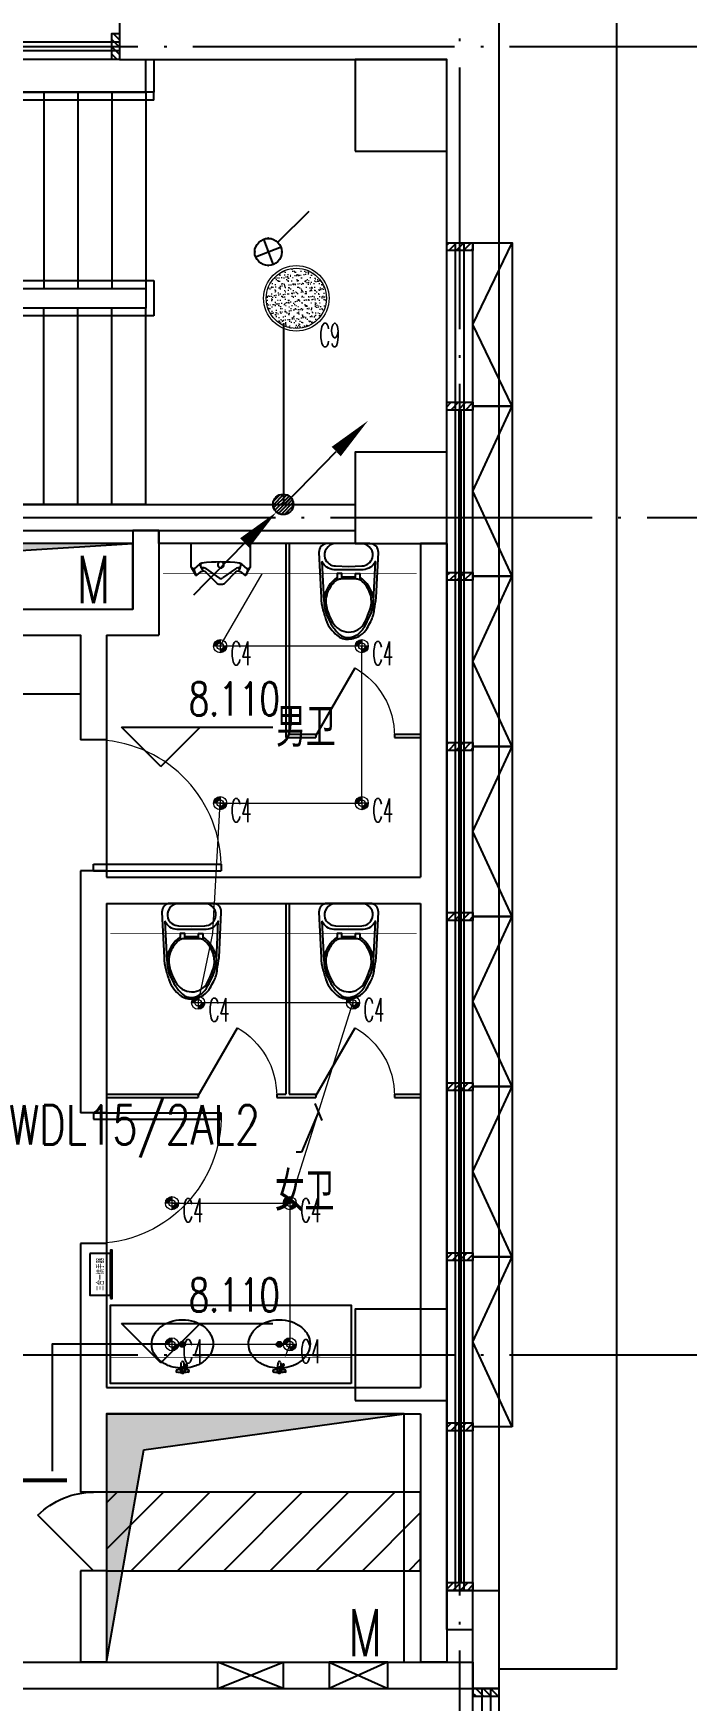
# Model space of a CAD drawing. Extents: x -621157 to 1764546, y -106808 to 741893.
# Drawn here: x 263240 to 268233, y 127357 to 140100 of the extents above; entities that cross this region are included whole.
import ezdxf
from ezdxf import colors
from ezdxf.entities.mleader import LeaderData, LeaderLine
from ezdxf.enums import TextEntityAlignment as Align
from ezdxf.math import Vec2, Vec3

# ---------------------------------------------------------------- set-up
doc = ezdxf.new("R2010")
doc.units = 0
doc.header["$LTSCALE"] = 1000
doc.header["$MEASUREMENT"] = 0
doc.linetypes.add('XREF-A-101-平面图_t3$0$__DASH', pattern=[0.35, 0.25, -0.1])
doc.linetypes.add('XREF-A-101-平面图_t3$0$DOTE', pattern=[2.42, 2, -0.2, 0.02, -0.2])
for name, color, linetype in [('0-底图', 7, 'Continuous'), ('EQUIP-照明', 3, 'Continuous'), ('T-EQUP-JT', 7, 'Continuous'), ('WIRE-照明', 4, 'Continuous'), ('XREF-A-101-平面图_t3$0$A-COLUMN', 8, 'Continuous'), ('XREF-A-101-平面图_t3$0$A-CURTWALL', 8, 'Continuous'), ('XREF-A-101-平面图_t3$0$A-DIM_ELEV', 8, 'Continuous'), ('XREF-A-101-平面图_t3$0$A-DOTE', 8, 'Continuous'), ('XREF-A-101-平面图_t3$0$A-PUB_HATCH', 8, 'Continuous'), ('XREF-A-101-平面图_t3$0$A-ROOF', 8, 'Continuous'), ('XREF-A-101-平面图_t3$0$A-ROOM-CH', 8, 'Continuous'), ('XREF-A-101-平面图_t3$0$A-SEE', 8, 'Continuous'), ('XREF-A-101-平面图_t3$0$A-WALL', 8, 'Continuous'), ('XREF-A-101-平面图_t3$0$A-WALL-FILL', 8, 'Continuous'), ('XREF-A-101-平面图_t3$0$A-WINDOW', 8, 'Continuous'), ('XREF-A-101-平面图_t3$0$A-开启符号', 8, 'Continuous'), ('XREF-A-101-平面图_t3$0$A-背衬铝板', 8, 'Continuous'), ('XREF-A-101-平面图_t3$0$DIM_SYMB', 8, 'Continuous'), ('XREF-A-101-平面图_t3$0$HANDRAIL', 8, 'Continuous'), ('XREF-A-101-平面图_t3$0$I-LVTRY', 8, 'Continuous'), ('XREF-A-101-平面图_t3$0$I-LVTRY-H', 8, 'Continuous'), ('XREF-A-101-平面图_t3$0$LVTRY', 8, 'Continuous'), ('XREF-A-101-平面图_t3$0$M-HOLE', 8, 'Continuous'), ('XREF-A-101-平面图_t3$0$PUB_TEXT', 8, 'Continuous'), ('XREF-A-101-平面图_t3$0$STAIR', 8, 'Continuous'), ('XREF-A-101-平面图_t3$0$WALL', 8, 'Continuous'), ('XREF-A-101-平面图_t3$0$wipess', 8, 'Continuous'), ('照明回路线', 1, 'Continuous')]:
    doc.layers.add(name, color=color, linetype=linetype)
doc.layers.add('00-照明回路线', color=6, linetype='Continuous', lineweight=0)
doc.layers.add('LIGHT-INF', color=6, linetype='Continuous', lineweight=0)
doc.styles.add('E-FST', font='txt.shx', dxfattribs={"width": 0.75, "height": 250, "bigfont": '@@gbcbig.shx'})
doc.styles.add('INF DIM', font='SIMPLEX.SHX', dxfattribs={"width": 0.7, "bigfont": 'hztxt.shx'})
doc.styles.get("Standard").update_dxf_attribs({"font": 'romans.shx', "bigfont": 'HZDXC.SHX'})
doc.styles.add('XREF-A-101-平面图_t3$0$-HZDXCROMANS', font='ROMANS.shx', dxfattribs={"bigfont": 'HZDXC.shx'})
doc.styles.add('XREF-A-101-平面图_t3$0$_TCH_DIM', font='SIMPLEX', dxfattribs={"bigfont": 'GBCBIG'})
doc.styles.add('XREF-A-101-平面图_t3$0$A-101-0-A-106-0(平面图）最终版参照底图_t3$0$XZC', font='simsun.ttc', dxfattribs={"width": 0.8})
doc.styles.add('XREF-A-101-平面图_t3$0$A-STANDARD', font='SIMPLEX', dxfattribs={"bigfont": 'GBCBIG'})
doc.styles.add('XREF-A-101-平面图_t3$0$hzdxcROMANS', font='ROMANS', dxfattribs={"width": 0.8, "bigfont": 'HZDXC'})
doc.linetypes.add('LED', pattern='A,6,-3.5,["LED",Standard,S=2.54,R=0,X=-2.54,Y=-1.27],-4.8', length=14.3)

# ---------------------------------------------------------------- blocks, each defined once
blk = doc.blocks.new('XREF-A-101-平面图_t3$0$轴网(2)')
at = {"layer": 'XREF-A-101-平面图_t3$0$A-DOTE', "linetype": 'XREF-A-101-平面图_t3$0$DOTE'}
for p, q in [((66500, -3300), (66500, 43300)), ((-3300, 40000), (69800, 40000)), ((55830.8, 36400), (69800, 36400)), ((-3300, 30000), (69800, 30000))]:
    blk.add_line(p, q, dxfattribs=at)
blk = doc.blocks.new('XREF-A-101-平面图_t3$0$G$C869EB286')
at = {"layer": 'XREF-A-101-平面图_t3$0$A-WINDOW'}
h = blk.add_hatch(dxfattribs=at)
h.set_pattern_fill('ANSI31', color=256, scale=25)
h.set_pattern_definition([(45, (-143.957, -89940), (-28.0633, 28.0633), [])])
h.paths.add_polyline_path([(0, 60), (200, 60), (200, 0), (0, 0)])
blk.add_lwpolyline([(0, 60), (200, 60), (200, 0), (0, 0)], close=True, dxfattribs=at)
blk = doc.blocks.new('XREF-A-101-平面图_t3$0$柱网2F')
at = {"layer": 'XREF-A-101-平面图_t3$0$A-COLUMN'}
for points in [[(65700, -800), (66400, -800), (66400, -100), (65700, -100)], [(65700, -3800), (66400, -3800), (66400, -3100), (65700, -3100)], [(65700, -10350), (66400, -10350), (66400, -9650), (65700, -9650)]]:
    blk.add_lwpolyline(points, close=True, dxfattribs=at)
blk = doc.blocks.new('XREF-A-101-平面图_t3$0$G$C93B45DA9')
at = {"layer": 'XREF-A-101-平面图_t3$0$DIM_SYMB'}
for points in [[(-6430, -1100, 0, 0, 0), (-5560, -1100, 80, 0, 0), (-5260, -1100, 0, 0, 0)], [(-5650, -2750, 0, 0, 0), (-1250, -2750, 0, 0, 0), (-1250, -1100, 0, 0, 0), (-4700, -1100, 80, 0, 0), (-5000, -1100, 0, 0, 0)]]:
    blk.add_lwpolyline(points, format="xyseb", dxfattribs=at)
at = {"layer": 'XREF-A-101-平面图_t3$0$HANDRAIL'}
for p, q in [((-2340, -350), (-6360, -350)), ((-6360, -410), (-6360, -350)), ((-2340, -410), (-2340, -350)), ((-2340, -410), (-6360, -410))]:
    blk.add_line(p, q, dxfattribs=at)
for points in [[(-6360, -100), (-6300, -100), (-6300, -350), (-6360, -350)], [(-2400, -100), (-2340, -100), (-2340, -350), (-2400, -350)]]:
    blk.add_lwpolyline(points, close=True, dxfattribs=at)
at = {"layer": 'XREF-A-101-平面图_t3$0$STAIR'}
for p, q in [((-6300, -350), (-5621, -350)), ((-6300, -350), (-6300, -1850)), ((-6040, -350), (-6040, -1850)), ((-5780, -350), (-5780, -1850)), ((-5621, -350), (-5225, -1036)), ((-5505, -350), (-2400, -350)), ((-5505, -350), (-5125, -1009)), ((-5260, -350), (-5260, -775)), ((-5000, -350), (-5000, -1225)), ((-4740, -350), (-4740, -1675)), ((-4480, -350), (-4480, -1850)), ((-4220, -350), (-4220, -1850)), ((-3960, -350), (-3960, -1850)), ((-3700, -350), (-3700, -1850)), ((-3440, -350), (-3440, -1850)), ((-3180, -350), (-3180, -1850)), ((-2920, -350), (-2920, -1850)), ((-2660, -350), (-2660, -1850)), ((-2400, -350), (-2400, -1850)), ((-5520, -525), (-5520, -1850)), ((-5260, -975), (-5260, -1850)), ((-5225, -1036), (-5053, -989)), ((-5053, -989), (-5225, -1195)), ((-5225, -1195), (-5045, -1147)), ((-5145, -1174), (-4755, -1850)), ((-5045, -1147), (-4639, -1850)), ((-5000, -1425), (-5000, -1850)), ((-6360, -2060), (-6360, -1790)), ((-6360, -1790), (-2340, -1790)), ((-6300, -1850), (-6300, -2000)), ((-6300, -1850), (-4755, -1850)), ((-6300, -2000), (-6300, -1850)), ((-6300, -1850), (-2400, -1850)), ((-4639, -1850), (-2400, -1850)), ((-2400, -1850), (-2400, -2000)), ((-2340, -1790), (-2340, -2060)), ((-2400, -2000), (-6300, -2000)), ((-2400, -2000), (-5520, -2000)), ((-5520, -3500), (-5520, -2000)), ((-5260, -3500), (-5260, -2000)), ((-5000, -3500), (-5000, -2000)), ((-4740, -3500), (-4740, -2000)), ((-4480, -3500), (-4480, -2000)), ((-4220, -3500), (-4220, -2000)), ((-3960, -3500), (-3960, -2000)), ((-3700, -3500), (-3700, -2000)), ((-3440, -3500), (-3440, -2000)), ((-3180, -3500), (-3180, -2000)), ((-2920, -3500), (-2920, -2000)), ((-2660, -3500), (-2660, -2000)), ((-2400, -3500), (-2400, -2000)), ((-2340, -2060), (-6360, -2060)), ((-2400, -3500), (-5520, -3500))]:
    blk.add_line(p, q, dxfattribs=at)
blk.add_lwpolyline([(-6300, -350), (-6300, -100)], dxfattribs=at)
at = {"layer": 'XREF-A-101-平面图_t3$0$WALL'}
for p in [(-2600, -100), (-2400, -100)]:
    blk.add_line(p, (-2400, -100), dxfattribs=at)
at = {"layer": 'XREF-A-101-平面图_t3$0$PUB_TEXT', "style": 'XREF-A-101-平面图_t3$0$_TCH_DIM'}
blk.add_text('下', height=338, dxfattribs=at).set_placement((-5945, -2925))
blk = doc.blocks.new('XREF-A-101-平面图_t3$0$ROOM')
at = {"layer": 'XREF-A-101-平面图_t3$0$A-ROOM-CH', "style": 'XREF-A-101-平面图_t3$0$-HZDXCROMANS', "width": 0.6}
for tag, p in [('中文房间名称', (0, -1000)), ('英文房间名称', (0, -1500))]:
    blk.add_attdef(tag, text='', height=300, dxfattribs=at).set_placement(p, align=Align.CENTER)
blk = doc.blocks.new('XREF-A-101-平面图_t3$0$URN--02')
blk.add_wipeout([(-457, 0), (0, 0), (0, -178), (-36, -240), (-36, -240), (-36, -241), (-37, -241), (-37, -241), (-37, -241), (-37, -241), (-38, -242), (-38, -242), (-39, -242), (-40, -243), (-41, -243), (-41, -243), (-42, -243), (-43, -243), (-44, -242), (-45, -242), (-45, -242), (-46, -241), (-47, -240), (-48, -239), (-52, -236), (-58, -231), (-64, -226), (-70, -221), (-76, -217), (-79, -214), (-83, -211), (-88, -209), (-84, -211), (-90, -209), (-95, -208), (-100, -208), (-104, -210), (-108, -211), (-112, -214), (-116, -219), (-120, -223), (-181, -285), (-198, -303), (-203, -306), (-211, -309), (-218, -311), (-222, -311), (-235, -311), (-244, -310), (-250, -308), (-257, -304), (-262, -300), (-271, -290), (-282, -279), (-294, -267), (-304, -257), (-314, -246), (-330, -230), (-339, -221), (-345, -215), (-352, -210), (-356, -209), (-361, -208), (-368, -209), (-378, -214), (-395, -228), (-412, -241), (-413, -242), (-415, -243), (-417, -243), (-420, -242), (-421, -240), (-457, -178)]).dxf.layer = 'XREF-A-101-平面图_t3$0$wipess'
at = {"color": 0, "linetype": 'Continuous'}
blk.add_lwpolyline([(-222, -311, 0.202919), (-195, -300), (-113, -216, -0.389432), (-79, -214), (-45, -241, 0.462615), (-36, -240), (0, -178), (0, 0), (-457, 0), (-457, -178), (-421, -240, 0.462594), (-412, -241), (-378, -214, -0.372868), (-345, -215), (-262, -300, 0.202811), (-235, -311)], format="xyb", close=True, dxfattribs=at)
at = {"color": 35}
for points in [[(-457, -178), (-439, -192, 0.359145), (-431, -192)], [(-85, -149, 0.063072), (-372, -149)], [(-237, -140, 5.328794), (-220, -140)], [(-67, -157, 0.147155), (-87, -149)], [(0, -178), (-18, -192, -0.359152), (-26, -192), (-67, -157)]]:
    blk.add_lwpolyline(points, format="xyb", dxfattribs=at)
at = {"color": 39}
for points in [[(-435, -194), (-422, -238)], [(-376, -188), (-383, -165)], [(-341, -193), (-243, -262)], [(-116, -193), (-214, -262)], [(-81, -188), (-74, -165)], [(-22, -194), (-35, -238)]]:
    blk.add_lwpolyline(points, dxfattribs=at)
at = {"color": 35}
blk.add_lwpolyline([(-390, -157), (-431, -192)], dxfattribs=at)
at = {"color": 39}
for points in [[(-370, -149, 0.147155), (-390, -157)], [(-372, -149, 0.460813), (-383, -165)], [(-341, -193, 0.216515), (-377, -186)], [(-376, -188, 0.333711), (-364, -197)], [(-80, -186, 0.216515), (-116, -193)], [(-93, -197, 0.33371), (-81, -188)], [(-74, -165, 0.460816), (-85, -149)], [(-243, -262, 0.319648), (-214, -262)]]:
    blk.add_lwpolyline(points, format="xyb", dxfattribs=at)
blk = doc.blocks.new('XREF-A-101-平面图_t3$0$$lvtry$00000194')
at = {"color": 0}
for p, q in [((-17, -27), (-17, -17)), ((17, -27), (17, -17))]:
    blk.add_line(p, q, dxfattribs=at)
blk.add_lwpolyline([(14, -39, -0.067374), (92, -53, -0.088152), (166, -93, -0.105269), (218, -155, -0.121685), (235, -224, -0.121685), (218, -292, -0.105269), (166, -355, -0.088152), (92, -394, -0.078966), (0, -409, -0.078966), (-92, -394, -0.088152), (-166, -355, -0.105269), (-218, -292, -0.121685), (-235, -224, -0.121685), (-218, -155, -0.105269), (-166, -93, -0.088152), (-92, -53, -0.059935), (-23, -40, -0.059935)], format="xyb", dxfattribs=at)
for centre, radius in [((0, -27), 16.7), ((0, -221), 20), ((0, -221), 15)]:
    blk.add_circle(centre, radius, dxfattribs=at)
for centre, radius, start, end in [((0, -17), 16.7, 0, 180), ((-40, -17), 10.1, 106.6096, 258.1648), ((-64, 250), 259, 274.7069, 282.3732), ((-75, -197), 173, 71.36, 79.1873), ((-29, -63), 6.77, 155.344, 308.3224), ((-171, 35), 166, 324.8411, 338.1337), ((-171, 35), 170, 324.8411, 331.3523), ((-29, -63), 3.37, 155.344, 308.3224), ((100, -178), 170, 132.3141, 138.8253), ((100, -178), 166, 125.5327, 138.8253), ((-12, -42), 10.6, 201.8924, 261.774), ((-381, -99), 372, 2.3982, 6.7627), ((0, -80), 9.9, 201.7837, 338.2163), ((64, 250), 259, 257.6268, 265.2931), ((381, -99), 372, 170.1008, 177.6018), ((75, -197), 173, 100.8127, 110.4191), ((40, -17), 10.1, 281.8352, 73.3904)]:
    blk.add_arc(centre, radius, start, end, dxfattribs=at)
for p in [(0, -27), (0, -221)]:
    blk.add_point(p, dxfattribs=at)
blk = doc.blocks.new('XREF-A-101-平面图_t3$0$马桶A')
blk.add_wipeout([(227, 298), (227, 304), (226, 310), (225, 316), (223, 322), (221, 328), (219, 333), (215, 338), (212, 343), (207, 347), (203, 351), (198, 355), (193, 358), (187, 361), (181, 363), (175, 364), (169, 365), (163, 365), (-163, 365), (-169, 365), (-175, 364), (-181, 363), (-187, 361), (-193, 358), (-198, 355), (-203, 351), (-207, 347), (-212, 343), (-215, 338), (-219, 333), (-221, 328), (-224, 322), (-225, 316), (-226, 310), (-227, 304), (-227, 298), (-211, -47), (-208, -78), (-203, -108), (-197, -139), (-170, -228), (-164, -243), (-156, -259), (-148, -273), (-137, -287), (-115, -312), (-90, -335), (-82, -342), (-73, -348), (-63, -353), (-53, -357), (-43, -361), (-32, -363), (-22, -365), (-11, -365), (0, -365), (16, -363), (31, -360), (47, -356), (62, -350), (76, -343), (90, -335), (102, -327), (114, -317), (124, -306), (133, -294), (141, -281), (169, -230), (179, -209), (187, -186), (193, -163), (196, -140), (211, -47)]).dxf.layer = 'XREF-A-101-平面图_t3$0$wipess'
at = {"color": 35, "linetype": 'ByBlock'}
blk.add_line((53, 109), (-53, 109), dxfattribs=at)
at = {"color": 0, "linetype": 'Continuous'}
blk.add_lwpolyline([(227, 298, 0.431726), (163, 365), (-163, 365, 0.431435), (-227, 298), (-211, -47, 0.05293), (-197, -139, 0.015625), (-170, -228, 0.092508), (-137, -287, 0.041886), (-90, -335, 0.199313), (0, -365, 0.124065), (90, -335, 0.122705), (141, -281, 0.00916), (169, -230, 0.093585), (196, -140, -0.024039), (211, -47)], format="xyb", close=True, dxfattribs=at)
at = {"color": 35}
for points in [[(-101, 194), (0, 190), (101, 194, 0.31346), (183, 257, 0.214355), (170, 326, 0.233297), (103, 365), (-107, 365, 0.214741), (-170, 326, 0.214469), (-182, 253, 0.149897), (-150, 211, 0.149897), (-101, 194)], [(-204, 229), (-189, -72, 0.039846), (-181, -133, 0.096207), (-126, -263, 0.060028), (-69, -329, 0.204422), (0, -353, 0.133941), (69, -329, 0.129163), (125, -263, -0.000598), (157, -200, 0.056687), (181, -133, 0.051135), (189, -72), (204, 229, -0.272391), (111, 165), (-111, 165, -0.270676), (-204, 229)], [(107, 73, 0.09365), (83, 89, 0.098915), (54, 95), (-55, 95, 0.096282), (-83, 89, 0.096282), (-108, 73, 0.05557), (-140, 34, 0.05557), (-163, -11, 0.092989), (-174, -76, 0.063501), (-167, -129, 0.057856), (-124, -235, 0.268831), (0, -311, 0.294074), (124, -235, 0.034416), (167, -129, 0.087024), (174, -76, 0.134611), (140, 34, 0.061058), (107, 73)]]:
    blk.add_lwpolyline(points, format="xyb", close=True, dxfattribs=at)
at = {"color": 35, "linetype": 'ByBlock'}
for points in [[(-53, 95), (-53, 136), (-87, 136), (-87, 88)], [(53, 95), (53, 136), (86, 136), (86, 88)]]:
    blk.add_lwpolyline(points, dxfattribs=at)
for centre, start, end in [((52, -92), 124.5259, 171.7782), ((-52, -92), 8.2064, 55.4741)]:
    blk.add_arc(centre, 244, start, end, dxfattribs=at)
blk = doc.blocks.new('XREF-A-101-平面图_t3$0$A-VEGA-2-LAY-1-01（B栋办公楼）$0$$TCHSYS$APDOOR2D')
blk.add_line((0.5, 0), (0, 0.866))
at = {"lineweight": 13}
blk.add_arc((0.5, 0), 1, 120, 180, dxfattribs=at)
blk = doc.blocks.new('XREF-A-101-平面图_t3$0$A-101-0-A-106-0(平面图）最终版参照底图_t3$0$A$C852bf139')
at = {"ltscale": 100}
for points in [[(-25, 157), (-345, 157), (-345, 0), (-25, 0)], [(-370, 0), (-370, -13), (0, -13), (0, 0)]]:
    blk.add_lwpolyline(points, close=True, dxfattribs=at)
at = {"style": 'XREF-A-101-平面图_t3$0$A-101-0-A-106-0(平面图）最终版参照底图_t3$0$XZC', "width": 0.6}
blk.add_text('三合一烘手器', height=50, dxfattribs=at).set_placement((-185, 79), align=Align.MIDDLE_CENTER)
blk = doc.blocks.new('XREF-A-101-平面图_t3$0$G$CCB870F7D')
at = {"layer": 'XREF-A-101-平面图_t3$0$LVTRY'}
for p, q in [((65070, -3700), (65070, -5182)), ((65095, -3700), (65095, -5157)), ((65070, -5182), (65300, -5182)), ((65095, -5157), (65300, -5157)), ((65900, -5157), (66100, -5157)), ((65900, -5182), (66100, -5182)), ((65070, -6450), (65070, -7908)), ((65095, -6450), (65095, -7908)), ((63700, -7908), (64400, -7908)), ((63700, -7933), (64400, -7933)), ((65000, -7908), (65070, -7908)), ((65000, -7933), (65100, -7933)), ((65095, -7908), (65300, -7908)), ((65100, -7933), (65300, -7933)), ((65900, -7908), (66100, -7908)), ((65900, -7933), (66100, -7933))]:
    blk.add_line(p, q, dxfattribs=at)
for points in [[(62100, -4400), (63500, -4400), (63500, -4850), (62100, -4850)], [(65570, -10120), (63730, -10120), (63730, -9520), (65570, -9520)]]:
    blk.add_lwpolyline(points, close=True, dxfattribs=at)
for points in [[(65300, -5157), (65300, -5182)], [(65900, -5157), (65900, -5182)], [(64400, -7908), (64400, -7933)], [(65000, -7908), (65000, -7933)], [(65300, -7908), (65300, -7933)], [(65900, -7908), (65900, -7933)]]:
    blk.add_lwpolyline(points, dxfattribs=at)
at = {"layer": 'XREF-A-101-平面图_t3$0$I-LVTRY', "rotation": 89.99999999999999}
blk.add_blockref('XREF-A-101-平面图_t3$0$A-101-0-A-106-0(平面图）最终版参照底图_t3$0$A$C852bf139', (63730, -9100), dxfattribs=at)
at = {"layer": 'XREF-A-101-平面图_t3$0$I-LVTRY-H'}
blk.add_blockref('XREF-A-101-平面图_t3$0$URN--02', (64801, -3700), dxfattribs=at)
at = {"layer": 'XREF-A-101-平面图_t3$0$LVTRY', "xscale": -600, "yscale": 600, "zscale": 25}
for p in [(65600, -5170), (64700, -7920), (65600, -7920)]:
    blk.add_blockref('XREF-A-101-平面图_t3$0$A-VEGA-2-LAY-1-01（B栋办公楼）$0$$TCHSYS$APDOOR2D', p, dxfattribs=at)
at = {"layer": 'XREF-A-101-平面图_t3$0$LVTRY'}
for p in [(64350, -6815), (65550, -6815)]:
    blk.add_blockref('XREF-A-101-平面图_t3$0$马桶A', p, dxfattribs=at)
at = {"layer": 'XREF-A-101-平面图_t3$0$LVTRY', "rotation": 180.3060095053976}
for p in [(64281, -10041), (65021, -10041)]:
    blk.add_blockref('XREF-A-101-平面图_t3$0$$lvtry$00000194', p, dxfattribs=at)
at = {"layer": 'XREF-A-101-平面图_t3$0$LVTRY'}
blk.add_lwpolyline([(64100, -3600), (65600, -3600), (65600, -3700), (64100, -3700)], close=True, dxfattribs=at)
blk.add_blockref('XREF-A-101-平面图_t3$0$马桶A', (65550, -4065), dxfattribs=at)
blk = doc.blocks.new('XREF-A-101-平面图_t3$0$DOOR2DLIB$SYSLIB$00000107')
at = {"color": 0}
for p, q in [((0.45, 0.975), (0.5, 0.975)), ((0.45, 0), (0.45, 0.975)), ((0.5, 0), (0.5, 0.975)), ((0.5, 0), (0.45, 0))]:
    blk.add_line(p, q, dxfattribs=at)
at = {"color": 0, "lineweight": 13}
blk.add_arc((0.475, 0), 0.975, 91.4693, 180, dxfattribs=at)
blk = doc.blocks.new('XREF-A-101-平面图_t3$0$WINDOW2DLIB$SYSLIB$00000001')
at = {"color": 0}
for points in [[(-0.5, 0.5), (-0.5, -0.5)], [(-0.5, 0.5), (0.5, 0.5)], [(0.5, -0.5), (0.5, 0.5)], [(0.5, 0.1667), (-0.5, 0.1667)], [(0.5, -0.1667), (-0.5, -0.1667)], [(-0.5, -0.5), (0.5, -0.5)]]:
    blk.add_lwpolyline(points, dxfattribs=at)
blk = doc.blocks.new('XREF-A-101-平面图_t3$0$DOOR2DLIB$SYSLIB$00000101')
at = {"color": 0}
blk.add_line((0.5, 0), (-0.207, 0.707), dxfattribs=at)
blk.add_arc((0.5, 0), 1, 135, 180, dxfattribs=at)
blk = doc.blocks.new('XREF-A-101-平面图_t3')
at = {"layer": 'XREF-A-101-平面图_t3$0$A-CURTWALL'}
for p, q in [((263900, 140033), (248400, 140033)), ((263900, 139967), (248400, 139967)), ((263900, 139900), (248400, 139900)), ((266400, 128200), (266400, 138500)), ((266467, 128200), (266467, 138500)), ((266533, 128200), (266533, 138500)), ((266600, 128200), (266600, 138500))]:
    blk.add_line(p, q, dxfattribs=at)
at = {"layer": 'XREF-A-101-平面图_t3$0$A-WALL'}
for p, q in [((266400, 136200), (266400, 133650)), ((266400, 133650), (266400, 133450)), ((266400, 133450), (266400, 129650)), ((266400, 129650), (266400, 127650)), ((266600, 127650), (266600, 127450))]:
    blk.add_line(p, q, dxfattribs=at)
at = {"layer": 'XREF-A-101-平面图_t3$0$A-WALL-FILL', "color": 171}
for p, q in [((263900, 140300), (263900, 139900)), ((266800, 138500), (266800, 140300)), ((263900, 139900), (266400, 139900)), ((266400, 138500), (266400, 139900)), ((266400, 138500), (266800, 138500)), ((266400, 127900), (266400, 128200)), ((266400, 128200), (266600, 128200)), ((266600, 127900), (266600, 128200)), ((266600, 127450), (266600, 128200)), ((266600, 128200), (266800, 128200)), ((266800, 127450), (266800, 128200)), ((266400, 127900), (266600, 127900))]:
    blk.add_line(p, q, dxfattribs=at)
blk.add_lwpolyline([(266600, 127450), (266800, 127450)], dxfattribs=at)
at = {"layer": 'XREF-A-101-平面图_t3$0$A-开启符号', "linetype": 'Continuous'}
for points in [[(266900, 137250), (266600, 137250), (266600, 138500), (266900, 138500)], [(266900, 135950), (266600, 135950), (266600, 137250), (266900, 137250)], [(266900, 134650), (266600, 134650), (266600, 135950), (266900, 135950)], [(266900, 133350), (266600, 133350), (266600, 134650), (266900, 134650)], [(266900, 132050), (266600, 132050), (266600, 133350), (266900, 133350)], [(266900, 130750), (266600, 130750), (266600, 132050), (266900, 132050)], [(266900, 129450), (266600, 129450), (266600, 130750), (266900, 130750)]]:
    blk.add_lwpolyline(points, close=True, dxfattribs=at)
for points in [[(266900, 137250), (266600, 137875), (266900, 138500)], [(266900, 135950), (266600, 136600), (266900, 137250)], [(266900, 134650), (266600, 135300), (266900, 135950)], [(266900, 133350), (266600, 134000), (266900, 134650)], [(266900, 132050), (266600, 132700), (266900, 133350)], [(266900, 130750), (266600, 131400), (266900, 132050)], [(266900, 129450), (266600, 130100), (266900, 130750)]]:
    blk.add_lwpolyline(points, dxfattribs=at)
at = {"layer": 'XREF-A-101-平面图_t3$0$A-背衬铝板', "color": 6, "linetype": 'XREF-A-101-平面图_t3$0$__DASH', "ltscale": 0.5, "const_width": 30}
blk.add_lwpolyline([(266500, 128260), (266500, 137220)], dxfattribs=at)
blk.add_blockref('XREF-A-101-平面图_t3$0$G$CCB870F7D', (200100, 139900))
at = {"layer": 'XREF-A-101-平面图_t3$0$A-WINDOW'}
for p, rotation in [((263840, 140100), 270), ((266600, 138500), 180), ((266600, 137280), 180), ((266600, 135980), 180), ((266600, 134680), 180), ((266600, 133380), 180), ((266600, 132080), 180), ((266600, 130780), 180), ((266600, 129480), 180), ((266600, 128260), 180)]:
    blk.add_blockref('XREF-A-101-平面图_t3$0$G$C869EB286', p, dxfattribs=dict(at, rotation=rotation))
at = {"layer": 'XREF-A-101-平面图_t3$0$A-WINDOW', "xscale": -1}
blk.add_blockref('XREF-A-101-平面图_t3$0$G$C869EB286', (266800, 127390), dxfattribs=at)
at = {"layer": 'XREF-A-101-平面图_t3$0$A-WINDOW', "xscale": 7100.000000004191, "yscale": 200, "zscale": 7100.000000004191, "rotation": 90}
blk.add_blockref('XREF-A-101-平面图_t3$0$WINDOW2DLIB$SYSLIB$00000001', (266700, 123900), dxfattribs=at)
at = {"layer": 'XREF-A-101-平面图_t3$0$A-PUB_HATCH'}
h = blk.add_hatch(color=256, dxfattribs=at)
h.dxf.hatch_style = 1
h.paths.add_polyline_path([(264000, 136200), (262200, 136200), (262200, 135700), (262322, 136096)])
h = blk.add_hatch(color=256, dxfattribs=at)
h.dxf.hatch_style = 1
h.paths.add_polyline_path([(266075, 129550), (263800, 129550), (263800, 127650), (264084, 129274)])
at = {"layer": 'XREF-A-101-平面图_t3$0$A-SEE', "transparency": 33554559}
h = blk.add_hatch(dxfattribs=at)
h.set_pattern_fill('普通砖', color=256, scale=100)
h.set_pattern_definition([(45, (0, 479.5), (-176.77677, 176.77677), [])])
h.paths.add_polyline_path([(263800, 128350), (266200, 128350), (266200, 128950), (263800, 128950)])
at = {"layer": 'XREF-A-101-平面图_t3$0$A-DIM_ELEV'}
for p, q in [((264214, 134496), (263914, 134796)), ((263914, 134796), (265071, 134796)), ((264214, 134496), (264514, 134796)), ((264214, 129940), (263914, 130240)), ((263914, 130240), (265071, 130240)), ((264214, 129940), (264514, 130240))]:
    blk.add_line(p, q, dxfattribs=at)
at = {"layer": 'XREF-A-101-平面图_t3$0$A-ROOF'}
blk.add_lwpolyline([(266800, 127600), (267700, 127600), (267700, 141200), (247200, 141200), (247200, 140300)], dxfattribs=at)
at = {"layer": 'XREF-A-101-平面图_t3$0$A-SEE'}
blk.add_lwpolyline([(266800, 128200), (266800, 140300), (248400, 140300)], dxfattribs=at)
at = {"layer": 'XREF-A-101-平面图_t3$0$A-SEE', "transparency": 33554559}
blk.add_lwpolyline([(263800, 128350), (266200, 128350), (266200, 128950), (263800, 128950)], close=True, dxfattribs=at)
at = {"layer": 'XREF-A-101-平面图_t3$0$A-WALL'}
for p, q in [((264000, 136300), (264000, 135700)), ((264200, 136300), (264000, 136300)), ((264200, 136300), (264200, 135500)), ((266200, 136200), (266200, 133650)), ((266400, 136200), (266200, 136200)), ((262200, 135700), (263700, 135700)), ((263700, 135700), (264000, 135700)), ((262200, 135500), (263600, 135500)), ((263600, 135500), (263600, 134700)), ((263800, 135500), (263800, 134700)), ((263800, 135500), (264200, 135500)), ((263600, 133700), (263600, 133550)), ((263800, 133700), (263800, 133650)), ((263600, 133550), (263600, 131850)), ((263800, 133650), (266200, 133650)), ((263800, 133450), (263800, 131850)), ((263800, 133450), (266200, 133450)), ((266200, 133450), (266200, 129750)), ((263600, 130850), (263600, 129650)), ((263800, 130850), (263800, 129750)), ((263800, 129750), (266200, 129750)), ((263600, 129650), (263600, 128950)), ((263800, 129550), (266200, 129550)), ((263800, 129550), (263800, 128950)), ((266200, 129550), (266200, 127650)), ((263600, 128350), (263600, 127650)), ((263800, 128350), (263800, 127650)), ((260300, 127650), (266600, 127650)), ((263800, 127650), (263600, 127650)), ((266400, 127650), (266200, 127650)), ((260500, 127450), (266600, 127450))]:
    blk.add_line(p, q, dxfattribs=at)
for points in [[(263800, 134700), (263600, 134700)], [(263800, 133700), (263600, 133700)], [(263800, 131850), (263600, 131850)], [(263800, 130850), (263600, 130850)], [(263800, 128950), (263600, 128950)], [(263800, 128350), (263600, 128350)]]:
    blk.add_lwpolyline(points, dxfattribs=at)
at = {"layer": 'XREF-A-101-平面图_t3$0$A-WALL-FILL', "color": 171}
for p, q in [((262100, 136500), (265700, 136500)), ((265700, 136500), (265700, 136300)), ((262200, 136300), (265700, 136300))]:
    blk.add_line(p, q, dxfattribs=at)
at = {"layer": 'XREF-A-101-平面图_t3$0$A-WINDOW'}
for p, q in [((263800, 134700), (263800, 133700)), ((263800, 131850), (263800, 130850))]:
    blk.add_line(p, q, dxfattribs=at)
at = {"layer": 'XREF-A-101-平面图_t3$0$M-HOLE'}
for points in [[(262200, 135700), (264000, 135700), (264000, 136200), (262200, 136200)], [(263800, 127650), (266075, 127650), (266075, 129550), (263800, 129550)], [(264650, 127650), (265150, 127650), (265150, 127450), (264650, 127450)], [(265500, 127450), (265950, 127450), (265950, 127651), (265500, 127651)]]:
    blk.add_lwpolyline(points, close=True, dxfattribs=at)
for points in [[(264000, 136200), (262200, 136200), (262200, 135700), (262322, 136096), (264000, 136200)], [(266075, 129550), (263800, 129550), (263800, 127650), (264084, 129274), (266075, 129550)], [(264650, 127450), (265150, 127650)], [(265150, 127450), (264650, 127650)], [(265500, 127651), (265950, 127450)], [(265948, 127650), (265500, 127451)]]:
    blk.add_lwpolyline(points, dxfattribs=at)
blk.add_blockref('XREF-A-101-平面图_t3$0$G$C93B45DA9', (266500, 140000))
at = {"layer": 'XREF-A-101-平面图_t3$0$A-COLUMN'}
blk.add_blockref('XREF-A-101-平面图_t3$0$柱网2F', (200000, 140000), dxfattribs=at)
at = {"layer": 'XREF-A-101-平面图_t3$0$A-DOTE'}
blk.add_blockref('XREF-A-101-平面图_t3$0$轴网(2)', (200000, 100000), dxfattribs=at)
at = {"layer": 'XREF-A-101-平面图_t3$0$A-ROOM-CH'}
ref = blk.add_blockref('XREF-A-101-平面图_t3$0$ROOM', (265323, 135647), dxfattribs=at)
ref.add_attrib('中文房间名称', '男卫', dxfattribs={"height": 300, "style": 'XREF-A-101-平面图_t3$0$-HZDXCROMANS', "width": 0.8}).set_placement((265323, 134647), align=Align.CENTER)
ref = blk.add_blockref('XREF-A-101-平面图_t3$0$ROOM', (265313, 132098), dxfattribs=at)
ref.add_attrib('中文房间名称', '女卫', dxfattribs={"height": 300, "style": 'XREF-A-101-平面图_t3$0$-HZDXCROMANS', "width": 0.8}).set_placement((265313, 131098), align=Align.CENTER)
at = {"layer": 'XREF-A-101-平面图_t3$0$A-WINDOW', "rotation": 270.0000000000008}
for name, p, xscale, yscale, zscale in [('XREF-A-101-平面图_t3$0$DOOR2DLIB$SYSLIB$00000107', (263700, 134200), 1000, 1000, 1000), ('XREF-A-101-平面图_t3$0$DOOR2DLIB$SYSLIB$00000107', (263700, 131350), -1000, 1000, -1000), ('XREF-A-101-平面图_t3$0$DOOR2DLIB$SYSLIB$00000101', (263700, 128650), 600, -600, 600)]:
    blk.add_blockref(name, p, dxfattribs=dict(at, xscale=xscale, yscale=yscale, zscale=zscale))
at = {"layer": 'XREF-A-101-平面图_t3$0$A-DIM_ELEV', "color": 7, "style": 'XREF-A-101-平面图_t3$0$A-STANDARD', "width": 0.705882}
for p in [(264429, 134886), (264429, 130330)]:
    blk.add_text('8.110', height=255, dxfattribs=at).set_placement(p)
at = {"layer": 'XREF-A-101-平面图_t3$0$M-HOLE', "style": 'XREF-A-101-平面图_t3$0$hzdxcROMANS', "width": 0.7}
for p in [(263571, 135746), (265646, 127696)]:
    blk.add_text('M', height=360, dxfattribs=at).set_placement(p)
blk = doc.blocks.new('*X14702')
at = {"color": 0, "linetype": 'Continuous'}
for p, q in [((192.59, 446.72), (193.93, 448.06)), ((192.65, 447.21), (193.44, 448)), ((192.67, 446.38), (194.27, 447.98)), ((192.81, 446.1), (194.55, 447.84)), ((193.01, 445.87), (194.78, 447.64)), ((193.27, 445.7), (194.95, 447.39)), ((193.58, 445.59), (195.06, 447.07)), ((193.98, 445.57), (195.08, 446.67))]:
    blk.add_line(p, q, dxfattribs=at)
blk = doc.blocks.new('HC001445')
at = {"color": 4, "linetype": 'Continuous'}
for p, q in [((0.13, 0.06), (3.24, 3.23)), ((-5.47, -5.53), (-2.36, -2.36))]:
    blk.add_line(p, q, dxfattribs=at)
for points in [[(3.24, 3.23, 0.8, 0, 0), (5.19, 5.12, 0, 0, 0)], [(-2.36, -2.36, 0.8, 0, 0), (-0.41, -0.47, 0, 0, 0)]]:
    blk.add_lwpolyline(points, format="xyseb", dxfattribs=at)
blk.add_circle((0, 0), 0.625, dxfattribs=at)
at = {"color": 4, "linetype": 'Continuous', "xscale": 0.5, "yscale": 0.5, "zscale": 0.5}
blk.add_blockref('*X14702', (-96.92, -223.41), dxfattribs=at)
blk = doc.blocks.new('$equip$00001216')
for p, q in [((0.147, 0.356), (0.625, 0.833)), ((-0.194, 0.132), (0.194, 0.285)), ((-0.076, 0.402), (0.076, 0.014))]:
    blk.add_line(p, q)
blk.add_circle((0, 0.208), 0.208)
for p in [(0, 0.417), (-0.208, 0.208), (0, 0), (0.208, 0.208)]:
    blk.add_point(p)
at = {"flags": 9}
blk.add_attdef('A', (0, 0), '', height=0.00002, dxfattribs=at)
blk = doc.blocks.new('_Oblique')
at = {"color": 0, "linetype": 'ByBlock', "lineweight": -2}
blk.add_line((-0.5, -0.5), (0.5, 0.5), dxfattribs=at)
blk = doc.blocks.new('A$C8c40f85b')
h = blk.add_hatch()
h.set_pattern_fill('AR-SAND', color=251)
h.set_pattern_definition([(37.5, (-207815.466, -137699.18), (-1.600031, 48.941324), [0, -38.608, 0, -43.18, 0, -41.275]), (7.5, (-207815.466, -137699.18), (44.952328, 71.68251), [0, -20.828, 0, -34.798, 0, -13.335]), (327.5, (-207846.71, -137699.18), (79.099237, 0.1437185), [0, -12.7, 0, -45.72, 0, -59.69]), (317.5, (-207846.71, -137699.18), (76.355645, 22.292932), [0, -6.35, 0, -29.972, 0, -34.29])])
edge = h.paths.add_edge_path()
edge.add_arc((0, 0), 230, 0, 360)
blk.add_circle((0, 0), 250)
at = {"color": 251}
blk.add_circle((0, 0), 230, dxfattribs=at)
at = {"style": 'INF DIM', "width": 0.5}
blk.add_text('C9', height=180, dxfattribs=at).set_placement((177, -371))
blk = doc.blocks.new('A$C6b6344d6')
h = blk.add_hatch(color=8)
h.dxf.hatch_style = 1
h.paths.add_polyline_path([(-50, 0), (-24, 0, -0.414214), (0, 24), (0, 50, 0.414214)])
h.paths.add_polyline_path([(0, -24), (0, -50, 0.414214), (50, 0), (24, 0, -0.414214)])
at = {"color": 8}
for points in [[(50, 0), (-50, 0)], [(0, 50), (0, -50)]]:
    blk.add_lwpolyline(points, dxfattribs=at)
blk.add_circle((0, 0), 50)
blk.add_circle((0, 0), 24.5, dxfattribs=at)
at = {"style": 'INF DIM', "width": 0.5}
blk.add_text('C4', height=180, dxfattribs=at).set_placement((81, -144))
blk = doc.blocks.new('G$CDFF05B24')
at = {"layer": 'LIGHT-INF', "color": 6, "linetype": 'LED', "ltscale": 0.05, "const_width": 5}
for points in [[(64230, -4030), (66170, -4030)], [(63830, -6780), (66170, -6780)], [(63830, -10020), (65670, -10020)]]:
    blk.add_lwpolyline(points, dxfattribs=at)
at = {"layer": 'LIGHT-INF', "color": 6}
for name, p in [('A$C8c40f85b', (65250, -1925)), ('A$C6b6344d6', (64668, -4584)), ('A$C6b6344d6', (65750, -4584)), ('A$C6b6344d6', (64668, -5784)), ('A$C6b6344d6', (65750, -5784)), ('A$C6b6344d6', (64500, -7309)), ('A$C6b6344d6', (65683, -7309)), ('A$C6b6344d6', (64300, -8841)), ('A$C6b6344d6', (65200, -8841)), ('A$C6b6344d6', (64300, -9920)), ('A$C6b6344d6', (65200, -9920))]:
    blk.add_blockref(name, p, dxfattribs=at)
blk = doc.blocks.new('G$C45431F82')
at = {"layer": '00-照明回路线', "ltscale": 5}
for p, q in [((65154, -3504), (65154, -2156)), ((64667, -4584), (64990, -4030)), ((65750, -4584), (64667, -4584)), ((65750, -5784), (65750, -4584)), ((64611, -6780), (64667, -5784)), ((64667, -5784), (65750, -5784)), ((64500, -7310), (64611, -6780)), ((65682, -7309), (64500, -7310)), ((65200, -8841), (65682, -7309)), ((64300, -8841), (65200, -8841)), ((65200, -8841), (65200, -9920)), ((65200, -9920), (64300, -9920)), ((65200, -9920), (65165, -10014))]:
    blk.add_line(p, q, dxfattribs=at)
at = {"layer": 'WIRE-照明'}
blk.add_lwpolyline([(64250, -9919), (63385, -9919), (63385, -10888)], dxfattribs=at)
at = {"layer": 'T-EQUP-JT', "color": 7, "linetype": 'Continuous', "ltscale": 5, "xscale": 125, "yscale": 125, "zscale": 125}
blk.add_blockref('HC001445', (65150, -3500), dxfattribs=at)
at = {"layer": '照明回路线'}
ml = blk.add_multileader_mtext('Standard', dxfattribs=at)
ml.set_content('{\\Ftxt,whgtxt|c134;WDL15/2AL2}', color=4, style='E-FST')
ml.set_leader_properties(color=256)
ml.set_arrow_properties(name='OBLIQUE')
ml.build(insert=Vec2(0, 0))
ml.multileader.update_dxf_attribs({"text_left_attachment_type": 6, "text_right_attachment_type": 7, "dogleg_length": 40, "arrow_head_size": 100})
ctx = ml.context
ctx.base_point, ctx.char_height, ctx.arrow_head_size, ctx.landing_gap_size, ctx.plane_origin = Vec3(63034, -8452), 300, 100, 20, Vec3(64838, -7944)
ctx.left_attachment, ctx.right_attachment = 6, 7
notes = []
notes.append((ctx, [(0, (1, 1, 0), (65289, -8452), (-1, 0), 40, [(0, [(65420, -8144)], 0, [])])]))
ctx.mtext.insert, ctx.mtext.flow_direction = Vec3(63054, -8092), 5
for ctx, leaders in notes:
    for number, flags, end, landing, length, lines in leaders:
        leader = LeaderData()
        leader.index, (leader.has_last_leader_line, leader.has_dogleg_vector, leader.attachment_direction) = number, flags
        leader.last_leader_point, leader.dogleg_vector, leader.dogleg_length = Vec3(end), Vec3(landing), length
        for number, points, colour, breaks in lines:
            line = LeaderLine()
            line.index, line.vertices, line.color, line.breaks = number, Vec3.list(points), colors.encode_raw_color(colour), breaks
            leader.lines.append(line)
        ctx.leaders.append(leader)

msp = doc.modelspace()

# ---------------------------------------------------------------- block references
at = {"layer": '0-底图'}
msp.add_blockref('XREF-A-101-平面图_t3', (0, 0), dxfattribs=at)

# ---------------------------------------------------------------- next in the draw order: linework, layer by layer
at = {"layer": 'WIRE-照明'}
msp.add_lwpolyline([(265154, 136496), (265154, 137884)], dxfattribs=at)
msp.add_lwpolyline([(205469, 133900, 30, 30, 0), (204113, 133900, 30, 30, 0.414214), (204063, 133850, 30, 30, 0), (204063, 129040, 30, 30, 0), (263497, 129040, 30, 0, 0)], format="xyseb", dxfattribs=at)

# ---------------------------------------------------------------- next in the draw order: block references
at = {"layer": 'EQUIP-照明', "xscale": 499.9999999708962, "yscale": 499.9999998835847, "zscale": 500}
msp.add_blockref('$equip$00001216', (265036, 138325), dxfattribs=at)
at = {"layer": 'T-EQUP-JT', "color": 7, "linetype": 'Continuous', "ltscale": 5, "xscale": 125, "yscale": 125, "zscale": 125}
msp.add_blockref('HC001445', (265150, 136500), dxfattribs=at)
msp.add_blockref('HC001445', (265150, 136500), dxfattribs=at)
at = {"layer": 'WIRE-照明'}
msp.add_blockref('G$C45431F82', (200000, 140000), dxfattribs=at)

# ---------------------------------------------------------------- next in the draw order: block references
msp.add_blockref('G$CDFF05B24', (200000, 140000), dxfattribs=at)

doc.saveas('drawing.dxf')
